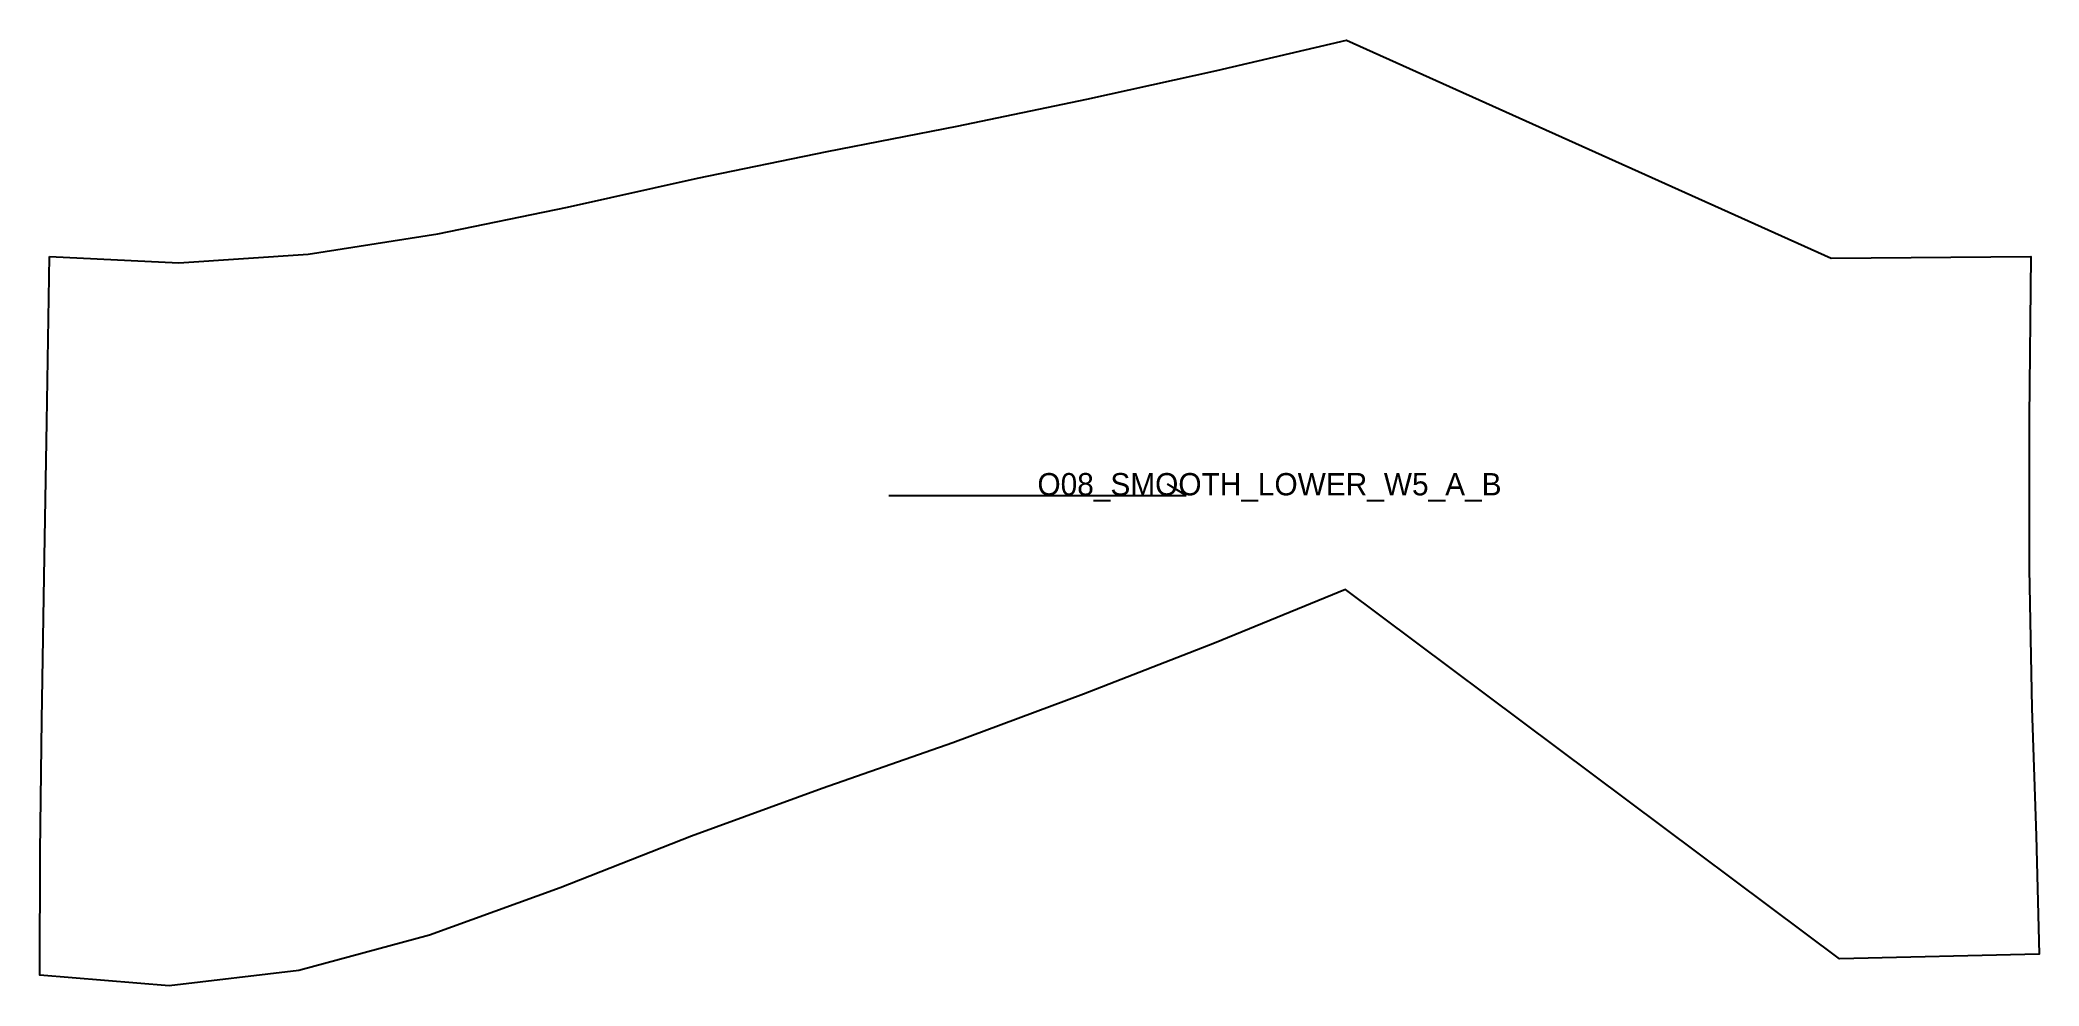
# Model space of a CAD drawing. Header units: millimetres. Extents: x -3 to 535, y -196 to 58.
import ezdxf

# ---------------------------------------------------------------- set-up
doc = ezdxf.new("R2010")
doc.units = ezdxf.units.MM
for name, color, linetype in [('CUT', 1, 'Continuous'), ('GRAIN', 3, 'Continuous'), ('LABEL', 7, 'Continuous'), ('SEW', 5, 'Continuous')]:
    doc.layers.add(name, color=color, linetype=linetype)

msp = doc.modelspace()

# ---------------------------------------------------------------- linework, layer by layer
at = {"layer": 'CUT'}
msp.add_lwpolyline([(0, 0), (34.75, -1.72), (69.56, 0.66), (104.43, 6.09), (139.34, 13.3), (174.27, 21.09), (209.2, 28.26), (244.12, 35.05), (279.05, 42.34), (314, 50.04), (348.93, 58.23), (479.29, -0.43), (532.95, 0), (532.59, -43.35), (532.58, -83.95), (533.23, -121.46), (534.39, -155.77), (535.2, -187.58), (481.54, -188.86), (348.66, -89.5), (313.41, -103.95), (278.16, -117.71), (242.97, -130.78), (207.84, -143.03), (172.66, -155.88), (137.4, -169.7), (102.19, -182.43), (67.1, -191.95), (32.19, -196.14), (-2.57, -193.26), (-2.5, -159.97), (-2.04, -124.61), (-1.43, -86.11), (-0.73, -44.46), (0, 0)], close=True, dxfattribs=at)
at = {"layer": 'GRAIN'}
for p, q in [((225.76, -64.21), (305.76, -64.21)), ((305.76, -64.21), (300.76, -61.21))]:
    msp.add_line(p, q, dxfattribs=at)
at = {"layer": 'SEW'}
msp.add_lwpolyline([(0, 0), (34.75, -1.72), (69.56, 0.66), (104.43, 6.09), (139.34, 13.3), (174.27, 21.09), (209.2, 28.26), (244.12, 35.05), (279.05, 42.34), (314, 50.04), (348.93, 58.23), (479.29, -0.43), (532.95, 0), (532.59, -43.35), (532.58, -83.95), (533.23, -121.46), (534.39, -155.77), (535.2, -187.58), (481.54, -188.86), (348.66, -89.5), (313.41, -103.95), (278.16, -117.71), (242.97, -130.78), (207.84, -143.03), (172.66, -155.88), (137.4, -169.7), (102.19, -182.43), (67.1, -191.95), (32.19, -196.14), (-2.57, -193.26), (-2.5, -159.97), (-2.04, -124.61), (-1.43, -86.11), (-0.73, -44.46)], close=True, dxfattribs=at)

# ---------------------------------------------------------------- texts
at = {"layer": 'LABEL'}
msp.add_text('O08_SMOOTH_LOWER_W5_A_B', height=6, dxfattribs=at).set_placement((265.76, -64.21))

doc.saveas('drawing.dxf')
